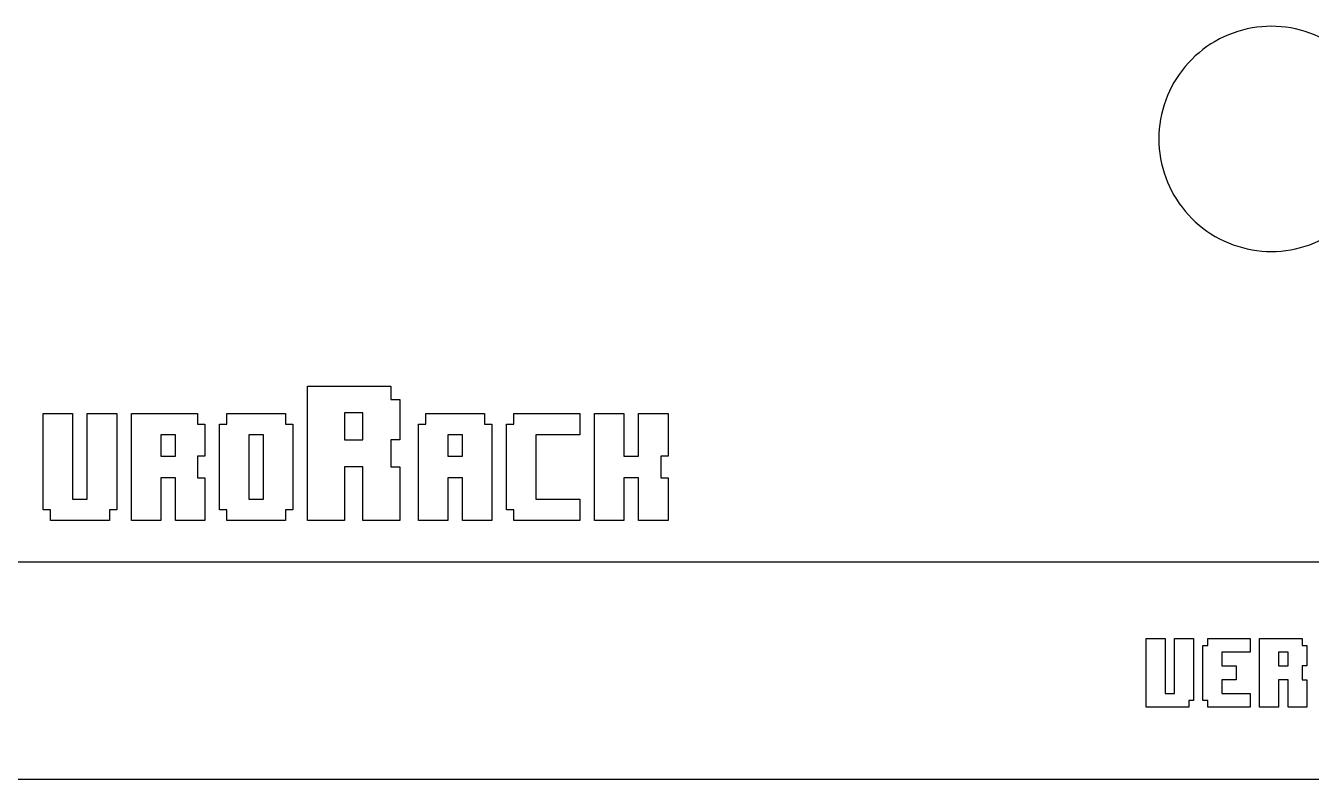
# Model space of a CAD drawing. Extents: x 3 to 110, y 3 to 131.
# Drawn here: x 54.24 to 90.37, y 2.74 to 23.91 of the extents above; entities that cross this region are included whole.
import ezdxf

# ---------------------------------------------------------------- set-up
doc = ezdxf.new("R2010")
doc.units = 0
doc.layers.add('engravings', color=7, linetype='CONTINUOUS')
doc.layers.add('Layer_1', color=7, linetype='CONTINUOUS')

msp = doc.modelspace()

# ---------------------------------------------------------------- linework, layer by layer
at = {"layer": 'engravings', "color": 7}
for p, q in [((62.166551, 10.006312), (62.166551, 13.780468)), ((62.166551, 13.780468), (64.499657, 13.780468)), ((64.499657, 13.780468), (64.499657, 13.403054)), ((64.499657, 13.403054), (64.758891, 13.403054)), ((64.758891, 13.403054), (64.758891, 12.270803)), ((54.73816, 10.30672), (54.73816, 13.01045)), ((54.73816, 13.01045), (55.563536, 13.01045)), ((55.563536, 13.01045), (55.563536, 10.60714)), ((55.976225, 10.60714), (55.976225, 13.01045)), ((55.976225, 13.01045), (56.801601, 13.01045)), ((56.801601, 13.01045), (56.801601, 10.30672)), ((57.214291, 10.006312), (57.214291, 13.01045)), ((57.214291, 13.01045), (59.071388, 13.01045)), ((59.071388, 13.01045), (59.071388, 12.710042)), ((59.896765, 12.710042), (59.896765, 13.01045)), ((59.896765, 13.01045), (61.547518, 13.01045)), ((61.547518, 13.01045), (61.547518, 12.710042)), ((63.721955, 13.025641), (63.203488, 13.025641)), ((63.203488, 13.025641), (63.203488, 12.270803)), ((63.721955, 12.270803), (63.721955, 13.025641)), ((65.483703, 12.710042), (65.483703, 13.01045)), ((65.483703, 13.01045), (67.134457, 13.01045)), ((67.134457, 13.01045), (67.134457, 12.710042)), ((67.959833, 12.710042), (67.959833, 13.01045)), ((67.959833, 13.01045), (69.816931, 13.01045)), ((69.816931, 13.01045), (69.816931, 12.409623)), ((70.22962, 10.006312), (70.22962, 13.01045)), ((70.22962, 13.01045), (71.054997, 13.01045)), ((71.054997, 13.01045), (71.054997, 11.808795)), ((71.467685, 11.808795), (71.467685, 13.01045)), ((71.467685, 13.01045), (72.293062, 13.01045)), ((72.293062, 13.01045), (72.293062, 11.808795)), ((59.071388, 12.710042), (59.277733, 12.710042)), ((59.277733, 12.710042), (59.277733, 11.808795)), ((59.69042, 10.30672), (59.69042, 12.710042)), ((59.69042, 12.710042), (59.896765, 12.710042)), ((61.547518, 12.710042), (61.753862, 12.710042)), ((61.753862, 12.710042), (61.753862, 10.30672)), ((65.277359, 10.006312), (65.277359, 12.710042)), ((65.277359, 12.710042), (65.483703, 12.710042)), ((67.134457, 12.710042), (67.340801, 12.710042)), ((67.340801, 12.710042), (67.340801, 10.006312)), ((67.753488, 10.30672), (67.753488, 12.710042)), ((67.753488, 12.710042), (67.959833, 12.710042)), ((58.452356, 12.409623), (58.039667, 12.409623)), ((58.039667, 12.409623), (58.039667, 11.808795)), ((58.452356, 11.808795), (58.452356, 12.409623)), ((60.928485, 12.409623), (60.515797, 12.409623)), ((60.515797, 12.409623), (60.515797, 10.60714)), ((60.928485, 10.60714), (60.928485, 12.409623)), ((66.515424, 12.409623), (66.102736, 12.409623)), ((66.102736, 12.409623), (66.102736, 11.808795)), ((66.515424, 11.808795), (66.515424, 12.409623)), ((69.816931, 12.409623), (68.578866, 12.409623)), ((68.578866, 12.409623), (68.578866, 10.60714)), ((63.203488, 12.270803), (63.721955, 12.270803)), ((64.758891, 12.270803), (64.499657, 12.270803)), ((64.499657, 12.270803), (64.499657, 11.515977)), ((58.039667, 11.808795), (58.452356, 11.808795)), ((59.277733, 11.808795), (59.071388, 11.808795)), ((59.071388, 11.808795), (59.071388, 11.207968)), ((66.102736, 11.808795), (66.515424, 11.808795)), ((71.054997, 11.808795), (71.467685, 11.808795)), ((72.293062, 11.808795), (72.086718, 11.808795)), ((72.086718, 11.808795), (72.086718, 11.207968)), ((58.452356, 11.207968), (58.039667, 11.207968)), ((58.039667, 11.207968), (58.039667, 10.006312)), ((58.452356, 10.006312), (58.452356, 11.207968)), ((59.071388, 11.207968), (59.277733, 11.207968)), ((59.277733, 11.207968), (59.277733, 10.006312)), ((63.721955, 11.515977), (63.203488, 11.515977)), ((63.203488, 11.515977), (63.203488, 10.006312)), ((63.721955, 10.006312), (63.721955, 11.515977)), ((64.499657, 11.515977), (64.758891, 11.515977)), ((64.758891, 11.515977), (64.758891, 10.006312)), ((66.515424, 11.207968), (66.102736, 11.207968)), ((66.102736, 11.207968), (66.102736, 10.006312)), ((66.515424, 10.006312), (66.515424, 11.207968)), ((71.467685, 11.207968), (71.054997, 11.207968)), ((71.054997, 11.207968), (71.054997, 10.006312)), ((71.467685, 10.006312), (71.467685, 11.207968)), ((72.086718, 11.207968), (72.293062, 11.207968)), ((72.293062, 11.207968), (72.293062, 10.006312)), ((55.563536, 10.60714), (55.976225, 10.60714)), ((60.515797, 10.60714), (60.928485, 10.60714)), ((68.578866, 10.60714), (69.816931, 10.60714)), ((69.816931, 10.60714), (69.816931, 10.006312)), ((54.944504, 10.30672), (54.73816, 10.30672)), ((54.944504, 10.006312), (54.944504, 10.30672)), ((56.801601, 10.30672), (56.595257, 10.30672)), ((56.595257, 10.30672), (56.595257, 10.006312)), ((59.896765, 10.30672), (59.69042, 10.30672)), ((59.896765, 10.006312), (59.896765, 10.30672)), ((61.753862, 10.30672), (61.547518, 10.30672)), ((61.547518, 10.30672), (61.547518, 10.006312)), ((67.959833, 10.30672), (67.753488, 10.30672)), ((67.959833, 10.006312), (67.959833, 10.30672)), ((56.595257, 10.006312), (54.944504, 10.006312)), ((58.039667, 10.006312), (57.214291, 10.006312)), ((59.277733, 10.006312), (58.452356, 10.006312)), ((61.547518, 10.006312), (59.896765, 10.006312)), ((63.203488, 10.006312), (62.166551, 10.006312)), ((64.758891, 10.006312), (63.721955, 10.006312)), ((66.102736, 10.006312), (65.277359, 10.006312)), ((67.340801, 10.006312), (66.515424, 10.006312)), ((69.816931, 10.006312), (67.959833, 10.006312)), ((71.054997, 10.006312), (70.22962, 10.006312)), ((72.293062, 10.006312), (71.467685, 10.006312)), ((110.349336, 8.830521), (3.033407, 8.830521)), ((85.730166, 6.69163), (86.261399, 6.69163)), ((85.730166, 4.758399), (85.730166, 6.69163)), ((85.730166, 6.69163), (85.730166, 6.69163)), ((86.261399, 6.69163), (86.261399, 5.144955)), ((86.527017, 5.144955), (86.527017, 6.69163)), ((86.527017, 6.69163), (87.05825, 6.69163)), ((87.05825, 6.69163), (87.05825, 4.951677)), ((87.45616, 6.69163), (88.651436, 6.69163)), ((87.45616, 6.498352), (87.45616, 6.69163)), ((87.45616, 6.69163), (87.45616, 6.69163)), ((88.651436, 6.69163), (88.651436, 6.305073)), ((88.917051, 6.69163), (90.111812, 6.69163)), ((88.917051, 4.758399), (88.917051, 6.69163)), ((88.917051, 6.69163), (88.917051, 6.69163)), ((90.111812, 6.69163), (90.111812, 6.498352)), ((87.323352, 4.951677), (87.323352, 6.498352)), ((87.323352, 6.498352), (87.45616, 6.498352)), ((88.651436, 6.305073), (87.854585, 6.305073)), ((87.854585, 6.305073), (87.854585, 5.918544)), ((89.447768, 6.305073), (89.447768, 5.918544)), ((89.713386, 6.305073), (89.447768, 6.305073)), ((89.447768, 6.305073), (89.447768, 6.305073)), ((89.713386, 5.918544), (89.713386, 6.305073)), ((90.111812, 6.498352), (90.244619, 6.498352)), ((90.244619, 6.498352), (90.244619, 5.918544)), ((87.854585, 5.918544), (88.253011, 5.918544)), ((88.253011, 5.918544), (88.253011, 5.531485)), ((89.447768, 5.918544), (89.713386, 5.918544)), ((90.244619, 5.918544), (90.111812, 5.918544)), ((90.111812, 5.918544), (90.111812, 5.531485)), ((88.253011, 5.531485), (87.854585, 5.531485)), ((87.854585, 5.531485), (87.854585, 5.144955)), ((89.713386, 5.531485), (89.447768, 5.531485)), ((89.447768, 5.531485), (89.447768, 4.758399)), ((89.713386, 4.758399), (89.713386, 5.531485)), ((90.111812, 5.531485), (90.244619, 5.531485)), ((90.244619, 5.531485), (90.244619, 4.758399)), ((86.261399, 5.144955), (86.527017, 5.144955)), ((87.854585, 5.144955), (88.651436, 5.144955)), ((88.651436, 5.144955), (88.651436, 4.758399)), ((86.925443, 4.758399), (85.730166, 4.758399)), ((87.05825, 4.951677), (86.925443, 4.951677)), ((86.925443, 4.951677), (86.925443, 4.758399)), ((87.45616, 4.951677), (87.323352, 4.951677)), ((87.45616, 4.758399), (87.45616, 4.951677)), ((88.651436, 4.758399), (87.45616, 4.758399)), ((89.447768, 4.758399), (88.917051, 4.758399)), ((90.244619, 4.758399), (89.713386, 4.758399)), ((3.033407, 2.735289), (110.349336, 2.735289))]:
    msp.add_line(p, q, dxfattribs=at)
at = {"layer": 'Layer_1', "color": 7}
msp.add_line((3.03694, 2.73543), (110.34917, 2.73543), dxfattribs=at)
msp.add_open_spline([(92.411032, 20.72713), (92.373242, 20.357337), (92.298201, 19.623043), (91.716011, 18.652663), (90.863586, 17.93121), (89.808017, 17.548576), (88.68794, 17.548576), (87.633851, 17.93121), (86.775522, 18.652663), (86.215265, 19.623043), (86.019651, 20.72713), (86.215265, 21.831217), (86.775522, 22.801597), (87.633851, 23.52305), (88.68794, 23.905684), (89.808017, 23.905684), (90.863586, 23.52305), (91.716011, 22.801597), (92.298201, 21.831217), (92.373242, 21.096923), (92.411032, 20.72713)], degree=3, knots=[0, 0, 0, 0, 1.10375, 2.191703, 3.295453, 4.399203, 5.487156, 6.590906, 7.694656, 8.78261, 9.886359, 10.990109, 12.078063, 13.181812, 14.285562, 15.373516, 16.477266, 17.581015, 18.668969, 19.772719, 19.772719, 19.772719, 19.772719], dxfattribs=at)

doc.saveas('drawing.dxf')
